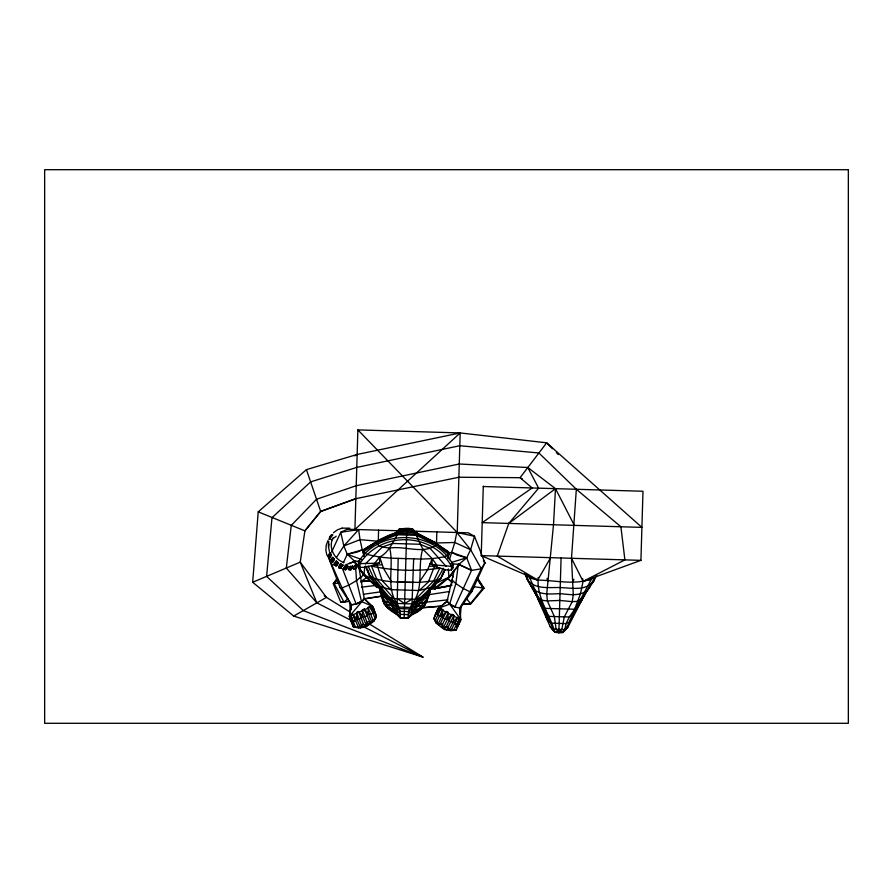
<?xml version="1.0" encoding="UTF-8"?>
<svg xmlns="http://www.w3.org/2000/svg" width="893" height="893" viewBox="0 0 893 893"><rect width="100%" height="100%" fill="white"/><g stroke="black" fill="none" stroke-linecap="round" stroke-linejoin="round"><path stroke-width="1.34" d="M358.629 566.854L357.959 566.062M357.758 565.012L354.287 568.975L353.271 568.64L353.528 568.026M429.913 566.207C437.38 565.704 443.877 570.928 451.411 570.047L452.997 567.803L453.086 564.744C434.411 529.873 379.179 528.232 358.461 561.943L358.372 565.001L359.834 567.323L365.739 567.423L379.558 563.003L379.67 557.076C390.062 551.74 392.909 540.287 399.405 532.027L413.995 532.462L435.003 542.397L448.61 552.097L448.197 558.616M357.881 429.901L457.227 532.496L460.185 432.938L357.881 429.901L354.923 529.46L460.185 432.938L546.672 442.816L641.911 527.383L482.209 522.639L532.183 487.969L520.061 477.688L458.868 477.242L355.838 498.685L320.598 511.376L304.904 530.844L300.238 562.132L316.848 602.853L351.407 620.535M359.834 567.323L359.946 563.628C380.965 530.554 432.502 532.083 451.512 566.341L451.411 570.047M379.547 587.527L376.902 587.393L377.002 583.877M378.599 530.163L378.264 541.247L360.035 539.673L358.64 529.571L340.746 532.295L331.627 552.053M398.178 558.382L397.173 603.478L400.153 611.348L400.343 617.766L407.978 617.989C415.312 607.43 425.994 599.594 431.419 587.639M404.149 618.123L406.717 531.648M429.12 539.595L414.441 531.882C395.577 528.265 378.922 540.142 363.685 549.575L363.719 556.105M413.66 558.851L411.997 603.914L408.548 611.605L407.978 617.989L400.343 617.766C393.646 606.793 383.443 598.332 378.744 586.076M416.886 533.969L416.964 531.302M429.834 589.067L435.137 589.112L435.304 583.453L448.866 577.224L459.616 564.376L458.31 564.32L471.582 570.337L481.316 568.819L484.899 562.869L474.496 536.258L468.245 532.831L347.198 529.236L340.746 532.295L343.827 545.947L347.265 554.24L354.644 561.273L363.897 574.701L376.935 586.031M436.833 531.893L436.51 542.977L454.805 542.486L470.611 549.708L481.316 568.819L469.908 591.746L459.627 608.066L459.795 614.384M524.995 574.099L526.926 578.831L534.952 592.372L550.211 626.741L554.888 632.244L558.862 632.802L562.847 632.478L564.8 629.587L566.039 623.615L569.288 617.007L583.933 596.334L594.827 577.503C577.425 585.964 556.428 580.35 537.72 580.07L481.227 555.613L483.292 486.183M561.083 557.98L558.862 632.802L556.785 631.931M525.084 573.764L529.795 577.983L538.3 597.384L544.496 608.345L574.645 609.238L580.338 594.191L583.084 581.41L640.928 560.346L642.982 491.25L483.28 486.518M356.039 567.624C354.945 570.638 351.15 567.937 355.101 565.626M316.848 602.853L286.307 568.037L291.263 525.408L316.535 499.265L356.229 485.725L459.259 463.992L527.819 467.519L555.491 488.661L553.504 524.76L546.739 593.867L547.364 600.922L554.363 616.561L556.116 629.331L558.873 632.356L561.809 629.498L564.309 616.851L572.223 601.659L573.273 594.66L571.498 558.292L576.331 489.275L538.903 452.985L459.806 445.73L356.765 467.407L310.608 481.907L271.974 517.717L266.605 576.376L303.285 610.589L422.981 657.136L368.831 623.615M378.844 585.964L380.217 590.597L393.958 602.038L397.173 603.478L411.997 603.914C424.644 588.688 417.042 567.066 422.769 549.072L415.613 533.992L413.995 532.462L414.441 531.882L435.003 542.397L449 553.582L448.141 558.248M334.339 559.342L332.642 562.4L330.644 561.061L332.341 557.321L333.223 557.634M328.758 541.392L328.401 546.371L329.394 551.416M328.769 546.516L328.948 544.083M362.513 626.205L422.981 657.136L293.685 616.058L252.674 582.269L258.222 511.845L306.422 469.64L357.155 454.459L460.185 432.938M365.661 565.961C370.74 581.778 383.811 593.99 397.173 603.478C385.441 587.527 394.315 566.396 389.661 548.09C384.939 547.353 379.168 547.275 376.065 543.011L377.851 540.7L399.405 532.027L398.992 531.424L380.027 539.718L363.685 549.575M358.953 567.613L364.277 598.812L373.274 607.329L376.422 616.84L373.899 621.238L365.181 627.176L358.685 627.924L353.416 626.953L351.016 621.238L350.469 614.92M350.893 609.886L351.329 604.851L342.041 587.951L329.428 559.464M460.308 616.527L461.134 606.816L471.861 591.49L484.899 562.869L483.571 560.469M456.234 630L453.968 630.458L451.981 629.442L449.067 630.346L453.376 621.573L453.923 615.366L451.936 614.351L446.388 626.573L443.017 628.404L442.783 624.72L440.796 623.705L437.95 624.486L442.191 615.846L442.738 609.64L440.751 608.624L436.599 612.978L433.864 618.548L436.13 623.091L444.48 629.532L450.92 630.67L456.234 630L460.877 619.686L459.638 608.066L461.134 606.816M443.017 628.404L447.784 618.715L448.331 612.498L446.344 611.482L442.191 615.846L439.925 616.293L437.938 615.277L436.766 612.073L438.508 608.222L447.058 601.268L454.224 570.437M372.281 579.166L363.897 574.701L364.88 566.486M358.685 627.924L352.914 614.406L350.67 615.244L355.648 627.533L357.691 626.64L360.549 627.712L356.765 618.715L356.597 612.475L358.64 611.582L363.44 624.107L366.699 626.138L367.157 622.477L362.379 610.254L364.389 609.048L368.273 613.647L372.001 622.533L369.2 621.584L367.157 622.477L368.597 624.854M458.131 565.693L455.876 583.587L449.681 604.137L460.877 619.686L456.903 627.578L459.951 620.691M340.613 564.097L340.166 564.186C335.478 569.834 343.872 569.232 341.104 564.063M331.359 555.2L329.517 558.214L327.887 556.451L328.78 555.513M588.331 579.713L591.121 579.803L576.219 607.396L576.409 606.18M358.473 566.865L357.803 566.084M332.754 561.73L332.642 562.4L331.493 562.077M328.78 558.237L340.099 587.572L351.329 604.851L349.386 616.382L353.416 626.953M380.217 590.597C383.253 601.938 392.06 610.41 400.488 618.012L407.811 618.235L413.76 613.569L416.451 601.815L429.678 592.059L431.319 587.527M375.897 614.373L372.403 606.269L349.386 616.382L364.277 598.812L361.498 601.536L356.14 604.036L351.329 604.851L349.386 616.382L352.891 624.486M353.617 568.763L353.74 568.093M447.94 555.87L448.61 552.097L430.337 540.209L433.764 542.464M437.95 624.486L437.19 621.863L435.204 620.836L440.751 608.624L439.222 611.727M436.13 623.091L442.738 609.64M439.401 625.613L446.344 611.482L445.328 613.558M441.198 627.009L448.331 612.498M446.768 629.933L453.923 615.366M346.071 568.629L345.435 569.756L348.103 566.597L347.41 565.972M431.453 587.616L435.181 587.761L448.866 577.224L458.913 564.376L466.693 557.779L470.611 549.708L474.496 536.258L456.792 532.485L454.805 542.486L449.358 559.799M596.691 575.059L593.945 580.818L585.127 593.867L567.848 627.266L562.847 632.478L554.888 632.244C549.854 614.105 536.224 597.406 538.256 577.403M336.192 565.035L335.511 565.727L334.116 563.807L335.835 561.195L336.773 561.295M345.892 565.716L344.006 569.366L345.435 569.756M340.691 567.479L340.333 568.35M415.223 532.395C412.678 526.156 404.719 529.036 399.461 528.768L395.152 533.512M447.56 600.855L437.581 609.238L433.864 618.548L435.204 620.836L435.471 619.362M412.131 614.016L412.521 614.328C422.311 610.901 428.026 602.027 429.354 592.07M573.116 581.778L573.875 579.2M554.888 632.244L551.439 627.98L553.124 629.241L564.8 629.587C571.118 621.774 573.518 612.207 578.229 603.635L576.219 607.396M360.549 627.712L361.397 625.011L356.597 612.475M414.129 532.63C411.718 527.45 404.172 530.42 399.606 530.029L396.302 533.824M337.331 563.427L336.148 562.344L336.572 561.262L338.391 563.137C335.545 568.863 334.953 563.952 338.391 563.137L338.213 562.679M372.001 622.533L372.906 619.954L368.095 607.419L370.137 606.526L374.022 611.125L376.422 616.84L374.948 619.05L372.906 619.954L373.899 621.238M527.819 467.519L538.624 488.158L508.776 523.432L497.256 556.082L537.72 580.07L550.657 557.667M348.996 568.93C347.946 570.727 352.556 569.98 350.982 568.573M327.921 540.611L326.246 545.188L325.878 550.188L326.871 555.234M429.678 592.059C427.981 600.353 420.324 605.074 416.931 612.096L422.199 608.155L425.023 604.818L425.827 601.212L426.352 602.105L424.845 605.231L416.573 606.358L407.956 614.596L400.566 614.373L392.451 605.644L384.269 604.025L379.614 589.782L380.284 589.402M441.722 576.197L443.676 571.085M585.272 592.885L580.852 601.982L577.838 604.394L568.774 622.533L566.039 623.615L552.242 623.202L549.575 621.963L547.275 619.485L541.247 602.541L543.335 605.778L553.124 629.241M329.774 557.589L329.517 558.214L328.445 557.623M330.644 561.061L330.622 559.922L332.843 557.522M334.216 558.839L331.738 562.155M457.473 617.51L459.672 618.481L458.969 624.441L456.703 624.888L454.716 623.872L457.651 617.443L450.92 630.67M456.703 624.888L459.672 618.481L453.566 630.335M434.813 565.459L428.35 581.979L419.241 590.507L390.732 589.659L380.597 586.824L377.683 585.395L376.109 582.984M350.335 566.363L348.359 569.299C349.308 570.102 352.936 566.843 352.322 566.017M344.162 569.544L343.303 568.662L345.022 566.062L347.69 566.162L347.143 567.178L345.87 566.955M575.952 606.749L572.145 615.154L569.288 617.007L549.385 616.416C541.236 610.611 539.506 599.739 534.862 591.389M459.627 608.066L454.883 606.961L449.67 604.148L438.508 608.222L434.534 616.114M454.883 606.961L449.681 604.137L447.058 601.268L449.67 604.148L454.883 606.961L471.582 570.337L466.693 557.779L451.981 552.477L448.029 552.867M343.325 562.802L347.265 554.24L362.257 549.809L360.035 539.673M441.823 576.498L445.049 569.544C438.82 586.042 422.501 595.631 410.066 607.407L398.892 607.073L386.848 595.787L377.683 585.395M376.522 583.084L387.35 598.444L400.153 611.348L408.548 611.605L415.837 605.208L418.147 600.397L428.294 597.272L430.326 591.289L429.678 590.876M534.952 592.372L543.033 606.414L543.335 605.778L536.001 594.905L526.926 578.831M585.127 593.867L583.933 596.334L578.05 601.324L572.223 601.659L559.822 600.442L547.364 600.922L541.571 600.241L538.3 597.384M450.92 616.427L451.936 614.351L447.784 618.715L445.518 619.162L443.531 618.146L442.191 615.846M333.189 559.498L332.352 558.482L332.966 557.5L334.373 559.788L333.268 559.822M443.196 568.194C436.476 582.638 425.235 595.14 411.997 603.914C422.914 599.471 429.979 589.447 437.559 580.919M355.872 568.394L357.557 565.794M415.491 607.329C420.391 599.594 428.26 593.945 432.982 585.886M344.062 568.495L343.872 569.354M577.615 607.028L581.734 599.85M376.902 584.022C382.885 593.566 392.462 599.716 399.227 608.568L409.641 608.87C417.466 600.453 427.345 594.079 434.232 584.703M575.594 610.321L576.923 608.233L574.154 612.81M577.838 604.394L581.477 598.667M336.438 557.478L343.827 545.947L358.64 529.571M444.48 629.532L446.388 626.573L448.375 627.589L449.067 630.346M332.732 534.516C330.767 534.617 328.858 537.608 329.283 539.417L329.93 539.272M331.638 534.673L330.097 536.994L331.013 537.128M331.013 536.816L329.283 539.417L330.008 539.182M331.66 540.031L332.977 538.044C328.066 547.398 334.295 559.398 343.928 562.568M327.865 556.093L329.885 552.778L330.656 553.269M328.635 557.712C331.683 556.172 328.713 554.397 329.885 552.778M334.451 564.923L336.326 561.25M339.061 567.825L340.769 565.247M345.77 569.678L348.103 566.597L347.656 566.24M350.982 569.701L353.103 566.441L350.078 566.687L350.782 567.513M352.914 614.406L350.67 615.244L351.016 621.238L353.248 621.818L355.291 620.925L356.765 618.715L358.997 619.295L361.051 618.391L362.525 616.181L362.346 609.952M368.095 607.419L368.273 613.647L366.8 615.869L364.757 616.762L362.525 616.181L358.64 611.582M366.219 567.2L369.523 576.42C385.006 583.475 402.486 581.834 419.051 582.426L427.602 569.868L432.212 558.638L444.189 556.897L448.811 554.475L436.655 544.808L416.205 535.331L397.028 534.762L376.065 543.011L363.339 551.941L363.797 555.736M435.137 589.112L449.447 577.246L454.615 569.701M589.927 586.891C583.709 597.16 570.024 594.66 560.023 593.588C549.976 594.057 536.168 595.754 530.576 585.127M340.445 565.269L340.166 564.186L340.981 564.119L342.7 564.878L341.974 565.782M348.069 601.536L340.78 602.328L333.279 583.721L337.264 578.217M348.75 568.763L348.761 569.578L351.384 569.053M415.278 602.675L412.354 606.581L411.919 614.105L407.811 618.235M424.063 605.186L421.552 608.568L414.944 609.752M329.595 553.861L330.377 553.024L331.18 554.698L331.236 555.602L330.176 555.39M337.487 579.133L333.279 583.721M472.006 589.76L474.373 586.734L484.051 588.197L470.935 603.757L462.607 604.461M593.945 580.818C586.243 591.367 571.33 587.918 560.201 587.572C549.575 587.203 537.151 589.48 528.689 581.388L526.234 575.46M359.321 561.329L358.461 561.943L359.946 563.628L374.714 563.282L379.67 557.076L390.431 558.158L421.407 559.074L432.212 558.638L436.789 565.124L451.512 566.341L453.086 564.744L452.271 564.086M355.838 498.685L320.721 511.533L304.904 530.844L258.222 511.845M570.058 620.735L572.536 617.733M562.847 632.478L566.553 628.426L564.8 629.587M395.253 534.025L399.506 529.259L406.192 528.823L412.834 529.661L415.212 532.663M395.264 533.735L399.517 529.036L406.192 528.6L412.845 529.426M423.929 595.988L441.287 577.648L441.198 578.541L433.741 580.885L419.051 582.426M417.969 609.249L412.521 614.328M415.591 599.281L433.741 580.885L439.825 568.149C417.265 571.576 393.824 570.884 371.499 566.117L376.824 579.2L393.846 598.634L415.591 599.281L422.746 596.848M567.848 627.266L564.153 630.916L559.922 632.423M447.784 618.715L449.123 621.015L451.11 622.03L453.376 621.573L457.651 617.443M365.416 563.896L382.383 546.985L392.674 543.457L420.034 544.272L430.102 548.402L446.042 566.296M332.821 538.713L336.203 536.213M347.935 598.701L343.995 602.172L334.127 583.486L337.219 578.965L334.127 583.486L339.206 583.107M343.805 568.238L343.716 569.098L345.535 569.421M360.582 577.224L356.519 580.629L348.839 585.082L342.041 587.951L340.099 587.572M360.147 577.76L364.456 574.255M383.521 599.951L382.941 600.81L391.949 603.467L394.84 613.011L396.023 613.848C388.645 610.299 382.528 603.902 381.579 595.486L382.416 596.703L391.223 599.594L393.478 606.682M422.188 597.294C418.94 599.862 426.128 594.28 422.534 597.026M337.208 563.148L338.023 562.255M508.776 523.432L555.491 488.661L574.344 525.374M333.48 532.741L337.387 529.85L342.052 528.143M415.837 605.208L420.123 603.3L426.352 602.105L428.026 596.87M371.488 609.718L370.137 606.526L375.294 618.804M367.324 577.101L360.538 581.789L370.104 580.807M357.412 564.901L354.99 566.028L355.827 566.653M327.887 556.451L328.166 555.379M354.767 455.865L357.155 454.459M345.39 565.849L345.535 567.044M411.863 599.17L404.585 603.69L397.575 598.745M367.246 547.643L375.529 542.877M379.079 540.834L382.628 538.792M293.685 616.058L326.447 597.384L349.989 611.962M571.498 558.292L583.084 581.41L624.899 559.878L620.892 526.758L576.331 489.275M413.336 613.402L415.758 612.174M339.039 566.497L338.882 567.635M356.631 612.777L358.673 611.884M362.379 610.254L364.389 609.048L365.282 611.18M368.128 607.72L370.182 606.827M355.012 618.514L357.312 617.498M360.125 539.64L343.827 545.947M252.674 582.269L300.238 562.132L326.447 597.384L324.215 595.754M432.525 587.025L419.241 590.507M345.178 565.057L354.644 561.273L360.091 561.139M342.119 566.006L343.079 565.47L342.7 564.878M349.063 563.628L355.247 561.262L353.929 561.239L363.897 574.701M330.153 555.044L331.325 554.653M452.048 562.244L466.693 557.779L456.948 555.055L451.981 552.477M331.582 534.728L332.687 535.275M334.752 563.65L334.328 564.644M373.866 565.414L381.523 564.767M435.583 588.275L452.014 585.116M438.753 587.985L451.088 585.652L437.682 588.119M351.329 604.851L356.128 604.036L361.498 601.536L372.403 606.269M364.377 598.991L382.048 596.245M340.78 602.328L346.216 601.491M365.248 598.556L381.557 596.044M427.825 594.85L449.637 591.479M363.295 594.314L381.211 591.735M471.861 591.49L469.908 591.746L463.288 588.476L455.876 583.587L452.025 579.937M361.565 587.17L376.734 585.317M425.928 602.262L447.873 599.817M369.166 580.718L360.884 581.566L368.988 580.763M389.661 548.09C404.44 545.5 423.684 554.81 436.655 544.808L436.253 543.904L415.613 533.992L397.698 533.456L376.511 542.129L363.217 551.037L364.735 553.314L367.816 554.631L379.67 557.076L383.599 568.562L391.402 581.6M420.547 607.798L441.388 606.023M462.228 604.237L470.935 603.757M420.949 607.977L440.383 606.336M342.064 528.143L349.743 528.165M340.59 568.328L342.756 565.046M403.558 529.516L406.17 529.337M374.714 563.282L379.558 563.003M355.247 561.262L353.929 561.239M331.27 559.922L330.566 560.737M459.616 564.376L458.31 564.32M397.218 582.013L413.225 582.482M410.568 532.128L414.441 532.239M380.027 539.718L382.807 539.807M432.279 542.319L435.003 542.397M481.227 555.613L640.928 560.346M532.585 578.061L529.795 577.983L537.72 580.07M357.937 565.738L363.317 574.69L365.003 574.735M449.447 577.246L448.866 577.224L448.375 568.964M450.764 563.684L458.913 564.376L471.582 570.337M335.511 565.727L336.672 565.749L336.628 565.079M436.789 565.124L429.723 563.996M412.611 530.654L399.606 530.029M332.006 564.387L335.612 565.169M383.834 601.022L384.269 604.025L387.35 607.553L393.88 609.126M368.273 613.647L370.506 614.239L372.548 613.335L374.022 611.125L373.274 607.329M393.846 598.634L389.08 597.194L373.52 577.871L368.139 565.972M361.62 559.565L347.265 554.24L357.144 552.097L362.257 549.809L364.076 556.038M330.868 535.677L331.85 536.392M338.827 567.379L340.546 568.138L341.36 568.071L341.182 567.435M352.556 566.184L353.103 566.441L352.355 567.267M437.514 567.301L431.966 564.555L432.212 558.638L422.769 549.072M440.695 608.914L442.682 609.93M446.288 611.783L448.275 612.799M451.88 614.652L453.867 615.668M438.508 608.222L440.896 609.45M442.102 610.064L456.892 617.643M441.499 614.496L443.799 615.679M447.248 617.443L449.547 618.626M447.136 551.026L437.19 544.708M522.383 478.994L520.061 477.688L546.672 442.816L552.488 448.688M385.631 604.907L386.725 607.095L396.425 613.547M447.382 578.508L452.651 582.85M452.182 567.111L452.997 567.803M386.423 595.43C384.838 594.102 390.554 599.013 387.328 596.256M447.94 578.552L450.016 580.361M386.848 595.787L392.842 601.112L393.255 604.539M541.593 603.322L538.736 600.732L537.977 598.556M451.434 575.014L453.488 576.889M363.317 574.69L376.902 587.393M363.797 598.366L371.376 605.532M556.361 452.606L558.304 454.559M390.732 589.659L382.148 580.606L376.667 563.729M352.746 614.328L356.765 618.715M550.211 626.741L553.682 630.614M400.488 618.012L396.648 613.658L396.648 606.113L393.958 602.038M369.479 575.516L385.72 594.861M466.514 598.779L470.566 603.523L483.213 587.907L477.387 578.519M412.912 529.169L416.127 533.154M456.792 532.485L470.611 549.708M412.689 530.163L414.229 532.128M330.008 537.463L329.428 539.283M371.455 577.023L373.006 579.01M412.689 530.42L414.229 532.407M546.103 616.951L547.632 619.05M320.721 511.533L306.422 469.64M477.018 578.831L483.213 587.907L477.375 578.631M370.483 623.571L364.422 609.35M477.454 577.883L484.051 588.197M362.871 627.444L361.397 625.011L363.44 624.107L365.181 627.176M453.376 621.573L454.716 623.872M532.284 586.578L533.657 588.989M542.285 607.195L544.094 610.455M350.837 566.14L351.105 567.368M350.67 615.244L351.63 617.275M362.525 616.181L366.699 626.138M525.653 574.299L526.624 576.666M355.771 565.503L356.128 566.441M342.599 568.953L356.14 604.036L361.486 601.514L356.519 580.629L355.704 568.182M353.595 616.527L355.291 620.925M350.871 615.31L353.248 621.818M367.894 570.125L369.133 574.043M390.888 608.446L391.748 610.812M350.636 569.779L350.48 568.808M349.13 600.933L349.889 603.512L350.257 617.443M543.335 605.778L544.775 611.939M547.052 578.407L547.655 581.019M582.716 578.72L583.084 581.41M374.77 617.565L374.948 619.05M542.922 605.186L543.033 606.414M355.336 562.646L355.514 565.414M848.35 169.703L44.65 169.703L44.65 723.297L848.35 723.297L848.35 169.703M484.899 562.869L483.526 560.558L484.899 562.869"/></g></svg>
